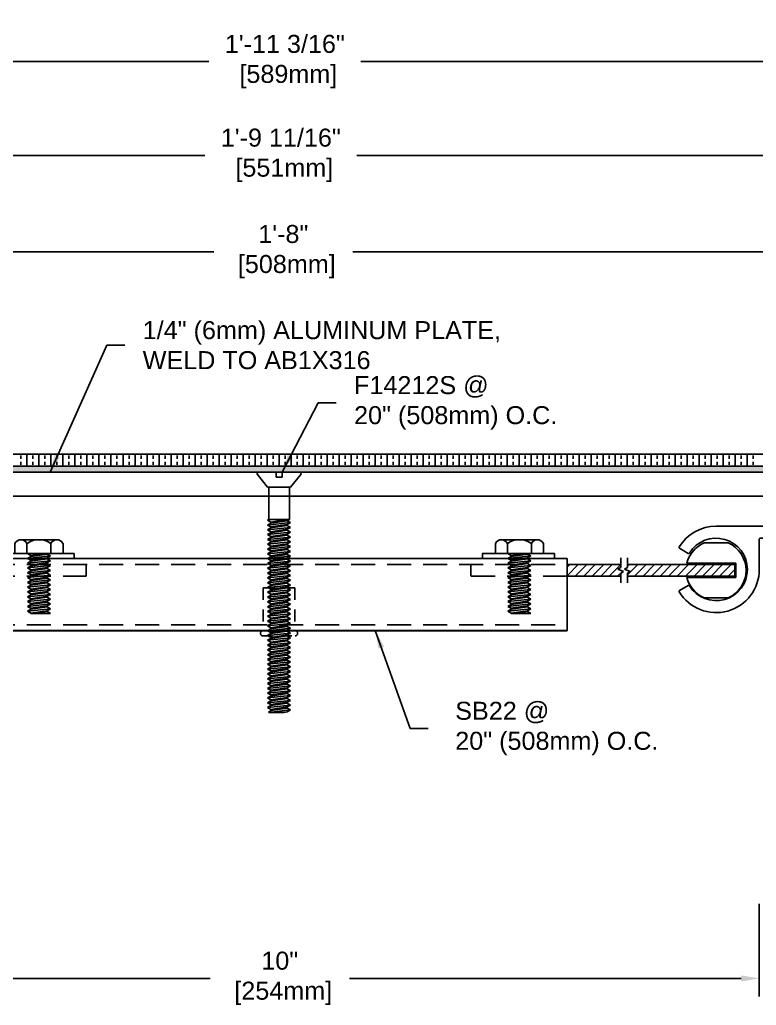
# Model space of a CAD drawing. Header units: inches. Extents: x -3.9 to 54.7, y -1.4 to 10.7.
# Drawn here: x 9.15 to 16.82, y -1.24 to 9.02 of the extents above; entities that cross this region are included whole.
import ezdxf

# ---------------------------------------------------------------- set-up
doc = ezdxf.new("R2010")
doc.units = ezdxf.units.IN
doc.header["$MEASUREMENT"] = 0
doc.linetypes.add('HIDDEN', pattern=[0.375, 0.25, -0.125])
for name, color, linetype in [('Anchors', 4, 'Continuous'), ('Conditions', 1, 'Continuous'), ('Dimensions', 3, 'Continuous'), ('Metals', 7, 'Continuous'), ('Text', 2, 'Continuous')]:
    doc.layers.add(name, color=color, linetype=linetype)
doc.styles.add('ARIAL', font='arial.ttf')
doc.dimstyles.new('Arial', dxfattribs={"dimscale": 1.5, "dimtxt": 0.125, "dimasz": 0.125, "dimexe": 0.125, "dimexo": 0.125, "dimgap": 0.125, "dimtad": 0, "dimtih": 1, "dimtoh": 1, "dimdec": 4, "dimzin": 0, "dimdsep": 46, "dimlunit": 4, "dimtxsty": 'ARIAL', "dimcen": 0.125, "dimadec": 0, "dimazin": 0, "dimtfac": 1, "dimtdec": 4, "dimtofl": 0, "dimtmove": 0, "dimatfit": 3, "dimfxl": 0, "dimfrac": 2, "dimtolj": 1, "dimtzin": 0, "dimarcsym": 0})

# ---------------------------------------------------------------- blocks, each defined once
blk = doc.blocks.new('*D12')
at = {"layer": 'Defpoints', "color": 0}
for p in [(6.854, 0), (16.854, 0), (16.854, -0.965)]:
    blk.add_point(p, dxfattribs=at)
at = {"layer": 'Dimensions', "color": 0, "lineweight": -2}
for p, q in [((6.854, -0.188), (6.854, -1.153)), ((16.854, -0.188), (16.854, -1.153)), ((7.041, -0.965), (11.136, -0.965)), ((16.666, -0.965), (12.586, -0.965))]:
    blk.add_line(p, q, dxfattribs=at)
at = {"layer": 'Dimensions', "color": 0}
for points in [[(7.041, -0.934), (7.041, -0.997), (6.854, -0.965)], [(16.666, -0.934), (16.666, -0.997), (16.854, -0.965)]]:
    blk.add_solid(points, dxfattribs=at)
at = {"layer": 'Dimensions', "color": 0, "insert": (11.861, -0.965), "char_height": 0.1875, "attachment_point": 5, "style": 'ARIAL'}
blk.add_mtext('\\A1;10"\\P [254mm]', dxfattribs=at)
blk = doc.blocks.new('*D13')
at = {"layer": 'Defpoints', "color": 0}
for p in [(23.454, 8.579), (0.254, 4.482), (23.454, 4.482)]:
    blk.add_point(p, dxfattribs=at)
at = {"layer": 'Dimensions', "color": 0, "lineweight": -2}
for p, q in [((0.254, 4.67), (0.254, 8.766)), ((23.454, 4.67), (23.454, 8.766)), ((0.442, 8.579), (11.122, 8.579)), ((23.266, 8.579), (12.706, 8.579))]:
    blk.add_line(p, q, dxfattribs=at)
at = {"layer": 'Dimensions', "color": 0}
for points in [[(0.442, 8.61), (0.442, 8.548), (0.254, 8.579)], [(23.266, 8.61), (23.266, 8.548), (23.454, 8.579)]]:
    blk.add_solid(points, dxfattribs=at)
at = {"layer": 'Dimensions', "color": 0, "insert": (11.914, 8.579), "char_height": 0.1875, "attachment_point": 5, "style": 'ARIAL'}
blk.add_mtext('\\A1;1\'-11 3/16"\\P [589mm]', dxfattribs=at)
blk = doc.blocks.new('*D17')
at = {"layer": 'Defpoints', "color": 0}
for p in [(1, 7.603), (1, 4.477), (22.708, 4.477)]:
    blk.add_point(p, dxfattribs=at)
at = {"layer": 'Dimensions', "color": 0, "lineweight": -2}
for p, q in [((1, 4.665), (1, 7.791)), ((22.708, 4.665), (22.708, 7.791)), ((1.188, 7.603), (11.08, 7.603)), ((22.52, 7.603), (12.664, 7.603))]:
    blk.add_line(p, q, dxfattribs=at)
at = {"layer": 'Dimensions', "color": 0}
for points in [[(1.188, 7.635), (1.188, 7.572), (1, 7.603)], [(22.52, 7.635), (22.52, 7.572), (22.708, 7.603)]]:
    blk.add_solid(points, dxfattribs=at)
at = {"layer": 'Dimensions', "color": 0, "insert": (11.872, 7.603), "char_height": 0.1875, "attachment_point": 5, "style": 'ARIAL'}
blk.add_mtext('\\A1;1\'-9 11/16"\\P [551mm]', dxfattribs=at)
blk = doc.blocks.new('PS212A')
at = {"linetype": 'Continuous', "flags": 128}
blk.add_lwpolyline([(0.45, 0.125), (-1.747, 0.125, 0.414214), (-1.757, 0.115), (-1.757, 0.094, 0.198912), (-1.754, 0.087), (-1.67, 0.003, 0.198912), (-1.663, 0), (-0.01, 0, -0.414214), (0, -0.01), (0, -0.325, 0.758338), (0.834, -0.559, 0.420887), (0.831, -0.545), (0.74, -0.492, 0.405496), (0.726, -0.496, -3.520953), (0.726, -0.154, 0.405496), (0.74, -0.158), (0.831, -0.105, 0.420887), (0.834, -0.091, 0.261868)], format="xyb", close=True, dxfattribs=at)
blk = doc.blocks.new('*D19')
at = {"layer": 'Defpoints', "color": 0}
for p in [(21.854, 6.6), (1.854, 4.477), (21.854, 4.477)]:
    blk.add_point(p, dxfattribs=at)
at = {"layer": 'Dimensions', "color": 0, "lineweight": -2}
for p, q in [((1.854, 4.665), (1.854, 6.787)), ((21.854, 4.665), (21.854, 6.787)), ((2.041, 6.6), (11.173, 6.6)), ((21.666, 6.6), (12.623, 6.6))]:
    blk.add_line(p, q, dxfattribs=at)
at = {"layer": 'Dimensions', "color": 0}
for points in [[(2.041, 6.631), (2.041, 6.569), (1.854, 6.6)], [(21.666, 6.631), (21.666, 6.569), (21.854, 6.6)]]:
    blk.add_solid(points, dxfattribs=at)
at = {"layer": 'Dimensions', "color": 0, "insert": (11.898, 6.6), "char_height": 0.1875, "attachment_point": 5, "style": 'ARIAL'}
blk.add_mtext('\\A1;1\'-8"\\P [508mm]', dxfattribs=at)
blk = doc.blocks.new('H1458S')
for p, q in [((-0.25, 0.104), (-0.25, 0)), ((-0.188, 0.144), (0.187, 0.144)), ((-0.125, 0), (-0.125, 0.104)), ((0.125, 0), (0.125, 0.104)), ((0.25, 0.104), (0.25, 0)), ((-0.25, 0), (0.25, 0)), ((-0.119, 0), (-0.085, -0.02)), ((-0.085, -0.02), (0.048, 0)), ((-0.119, -0.05), (0.119, -0.025)), ((-0.119, -0.05), (-0.085, -0.03)), ((-0.119, -0.05), (-0.085, -0.07)), ((-0.119, -0.1), (0.119, -0.075)), ((-0.119, -0.1), (-0.085, -0.08)), ((-0.119, -0.1), (-0.085, -0.12)), ((-0.085, -0.03), (0.085, -0.005)), ((-0.085, -0.02), (-0.085, -0.03)), ((-0.085, -0.07), (0.085, -0.045)), ((-0.085, -0.08), (0.085, -0.055)), ((-0.085, -0.07), (-0.085, -0.08)), ((-0.085, -0.12), (0.085, -0.095)), ((0.094, 0), (0.085, -0.005)), ((0.119, -0.025), (0.085, -0.005)), ((0.119, -0.025), (0.085, -0.045)), ((0.085, -0.045), (0.085, -0.055)), ((0.119, -0.075), (0.085, -0.055)), ((0.119, -0.075), (0.085, -0.095)), ((0.085, -0.095), (0.085, -0.105)), ((-0.119, -0.15), (0.119, -0.125)), ((-0.119, -0.15), (-0.085, -0.13)), ((-0.119, -0.15), (-0.085, -0.17)), ((-0.119, -0.2), (0.119, -0.175)), ((-0.119, -0.2), (-0.085, -0.18)), ((-0.119, -0.2), (-0.085, -0.22)), ((-0.085, -0.13), (0.085, -0.105)), ((-0.085, -0.12), (-0.085, -0.13)), ((-0.085, -0.17), (0.085, -0.145)), ((-0.085, -0.18), (0.085, -0.155)), ((-0.085, -0.17), (-0.085, -0.18)), ((-0.085, -0.22), (0.085, -0.195)), ((0.119, -0.125), (0.085, -0.105)), ((0.119, -0.125), (0.085, -0.145)), ((0.085, -0.145), (0.085, -0.155)), ((0.119, -0.175), (0.085, -0.155)), ((0.119, -0.175), (0.085, -0.195)), ((0.085, -0.195), (0.085, -0.205)), ((-0.119, -0.25), (0.119, -0.225)), ((-0.119, -0.25), (-0.085, -0.23)), ((-0.119, -0.25), (-0.085, -0.27)), ((-0.119, -0.3), (0.119, -0.275)), ((-0.119, -0.3), (-0.085, -0.28)), ((-0.119, -0.3), (-0.085, -0.32)), ((-0.085, -0.23), (0.085, -0.205)), ((-0.085, -0.22), (-0.085, -0.23)), ((-0.085, -0.27), (0.085, -0.245)), ((-0.085, -0.28), (0.085, -0.255)), ((-0.085, -0.27), (-0.085, -0.28)), ((-0.085, -0.32), (0.085, -0.295)), ((-0.085, -0.33), (0.085, -0.305)), ((0.119, -0.225), (0.085, -0.205)), ((0.119, -0.225), (0.085, -0.245)), ((0.085, -0.245), (0.085, -0.255)), ((0.119, -0.275), (0.085, -0.255)), ((0.119, -0.275), (0.085, -0.295)), ((0.085, -0.295), (0.085, -0.305)), ((0.119, -0.325), (0.085, -0.305)), ((-0.119, -0.35), (0.119, -0.325)), ((-0.119, -0.35), (-0.085, -0.33)), ((-0.119, -0.35), (-0.085, -0.37)), ((-0.119, -0.4), (0.119, -0.375)), ((-0.119, -0.4), (-0.085, -0.38)), ((-0.119, -0.4), (-0.085, -0.42)), ((-0.085, -0.32), (-0.085, -0.33)), ((-0.085, -0.37), (0.085, -0.345)), ((-0.085, -0.38), (0.085, -0.355)), ((-0.085, -0.37), (-0.085, -0.38)), ((-0.085, -0.42), (0.085, -0.395)), ((-0.085, -0.43), (0.085, -0.405)), ((0.119, -0.325), (0.085, -0.345)), ((0.085, -0.345), (0.085, -0.355)), ((0.119, -0.375), (0.085, -0.355)), ((0.119, -0.375), (0.085, -0.395)), ((0.085, -0.395), (0.085, -0.405)), ((0.119, -0.425), (0.085, -0.405)), ((-0.119, -0.45), (0.119, -0.425)), ((-0.119, -0.45), (-0.085, -0.43)), ((-0.119, -0.45), (-0.085, -0.47)), ((-0.119, -0.5), (0.119, -0.475)), ((-0.119, -0.5), (-0.085, -0.48)), ((-0.119, -0.5), (-0.085, -0.52)), ((-0.085, -0.42), (-0.085, -0.43)), ((-0.085, -0.47), (0.085, -0.445)), ((-0.085, -0.48), (0.085, -0.455)), ((-0.085, -0.47), (-0.085, -0.48)), ((-0.085, -0.52), (0.085, -0.495)), ((-0.085, -0.53), (0.085, -0.505)), ((0.119, -0.425), (0.085, -0.445)), ((0.085, -0.445), (0.085, -0.455)), ((0.119, -0.475), (0.085, -0.455)), ((0.119, -0.475), (0.085, -0.495)), ((0.085, -0.495), (0.085, -0.505)), ((0.119, -0.525), (0.085, -0.505)), ((-0.119, -0.55), (0.119, -0.525)), ((-0.119, -0.55), (-0.085, -0.53)), ((-0.119, -0.55), (-0.085, -0.57)), ((-0.119, -0.6), (0.119, -0.575)), ((-0.119, -0.6), (-0.085, -0.58)), ((-0.119, -0.6), (-0.085, -0.62)), ((-0.085, -0.52), (-0.085, -0.53)), ((-0.085, -0.57), (0.085, -0.545)), ((-0.085, -0.58), (0.085, -0.555)), ((-0.085, -0.57), (-0.085, -0.58)), ((-0.085, -0.62), (0.085, -0.595)), ((-0.048, -0.625), (0.085, -0.605)), ((0.119, -0.525), (0.085, -0.545)), ((0.085, -0.545), (0.085, -0.555)), ((0.119, -0.575), (0.085, -0.555)), ((0.119, -0.575), (0.085, -0.595)), ((0.085, -0.595), (0.085, -0.605)), ((0.119, -0.625), (0.085, -0.605)), ((-0.085, -0.62), (-0.085, -0.625)), ((-0.085, -0.625), (0.119, -0.625))]:
    blk.add_line(p, q)
for centre, radius, start, end in [((-0.188, 0.075), 0.0688, 24.7615, 155.2385), ((0, -0.071), 0.215, 54.5107, 125.4893), ((0.187, 0.075), 0.0688, 24.7615, 155.2385)]:
    blk.add_arc(centre, radius, start, end)
blk = doc.blocks.new('RIVNUT')
at = {"linetype": 'HIDDEN', "ltscale": 0.5}
for p, q in [((-0.133, 0.381), (-0.133, -0.063)), ((-0.133, 0.381), (0.198, 0.381)), ((0.198, 0.381), (0.198, -0.063))]:
    blk.add_line(p, q, dxfattribs=at)
blk.add_line((-0.143, -0.063), (0.189, -0.063))
at = {"linetype": 'HIDDEN', "ltscale": 0.125}
blk.add_line((-0.135, -0.119), (0.2, -0.119), dxfattribs=at)
for centre, start, end in [((-0.133, -0.091), 90, 267.037), ((0.198, -0.091), 272.963, 90)]:
    blk.add_arc(centre, 0.028, start, end, dxfattribs=at)
blk = doc.blocks.new('SB18')
h = blk.add_hatch()
h.set_pattern_fill('ANSI31', color=256, scale=0.5, style=0)
h.set_pattern_definition([(45, (-0.97825, -9.89701), (-0.04419417, 0.04419417), [])])
h.paths.add_polyline_path([(-3.516, -0.12), (-3.516, -0.09), (-3.488, -0.071), (-3.545, -0.049), (-3.516, -0.03), (-3.516, 0), (-4.266, 0), (-4.266, -0.12)])
h.paths.add_polyline_path([(-3.446, 0), (-3.446, -0.03), (-3.475, -0.049), (-3.418, -0.071), (-3.446, -0.09), (-3.446, -0.12), (-2.978, -0.12), (-2.978, 0)])
h = blk.add_hatch()
h.set_pattern_fill('ANSI31', color=256, scale=0.5, style=0)
h.set_pattern_definition([(45, (1.02175, -9.89701), (-0.04419417, 0.04419417), [])])
h.paths.add_polyline_path([(3.579, -0.12), (3.579, -0.09), (3.608, -0.071), (3.55, -0.049), (3.579, -0.03), (3.579, 0), (3.021, 0), (3.021, -0.12)])
h.paths.add_polyline_path([(3.649, 0), (3.649, -0.03), (3.62, -0.049), (3.678, -0.071), (3.649, -0.09), (3.649, -0.12), (4.766, -0.12), (4.766, 0)])
for p, q in [((-3.516, 0.07), (-3.516, -0.03)), ((-3.446, 0.07), (-3.446, -0.03)), ((-1.987, -0.12), (-1.987, 0)), ((3.579, 0.07), (3.579, -0.03)), ((3.649, 0.07), (3.649, -0.03)), ((-3.516, -0.03), (-3.545, -0.049)), ((-3.488, -0.071), (-3.545, -0.049)), ((-3.516, -0.09), (-3.488, -0.071)), ((-3.516, -0.09), (-3.516, -0.19)), ((-3.446, -0.03), (-3.475, -0.049)), ((-3.418, -0.071), (-3.475, -0.049)), ((-3.446, -0.09), (-3.418, -0.071)), ((-3.446, -0.09), (-3.446, -0.19)), ((3.579, -0.03), (3.55, -0.049)), ((3.608, -0.071), (3.55, -0.049)), ((3.579, -0.09), (3.608, -0.071)), ((3.579, -0.09), (3.579, -0.19)), ((3.649, -0.03), (3.62, -0.049)), ((3.678, -0.071), (3.62, -0.049)), ((3.649, -0.09), (3.678, -0.071)), ((3.649, -0.09), (3.649, -0.19)), ((-2.978, -0.688), (3.021, -0.688))]:
    blk.add_line(p, q)
at = {"linetype": 'HIDDEN'}
for p, q in [((-2.978, 0), (3.021, 0)), ((2.017, -0.12), (2.017, 0)), ((-2.978, -0.12), (-1.987, -0.12)), ((3.021, -0.12), (2.017, -0.12)), ((-2.978, -0.626), (3.021, -0.626))]:
    blk.add_line(p, q, dxfattribs=at)
for points in [[(-4.225, 0.014, 0.233897), (-4.403, 0.226), (-4.653, 0.226, 0.654654), (-4.653, -0.346), (-4.403, -0.346, 0.233897), (-4.225, -0.134), (-4.266, -0.12), (-4.266, 0)], [(4.776, 0.014), (4.268, 0.014, -0.233897), (4.447, 0.226), (4.697, 0.226, -0.654654), (4.697, -0.346), (4.447, -0.346, -0.233897), (4.268, -0.134), (4.776, -0.134)]]:
    blk.add_lwpolyline(points, format="xyb", close=True)
for points in [[(-2.863, 0.062), (-2.863, 0.115), (-2.113, 0.115), (-2.113, 0.062)], [(2.139, 0.062), (2.139, 0.115), (2.889, 0.115), (2.889, 0.062)], [(3.021, 0.062), (-2.978, 0.062), (-2.978, -0.687), (3.021, -0.687)]]:
    blk.add_lwpolyline(points, close=True)
for points in [[(-3.516, 0), (-4.266, 0), (-4.266, -0.12), (-3.516, -0.12)], [(-2.978, 0), (-3.446, 0)], [(3.579, 0), (3.021, 0)], [(3.649, -0.12), (4.766, -0.12), (4.766, 0), (3.649, 0)], [(-3.446, -0.12), (-2.978, -0.12)], [(3.021, -0.12), (3.579, -0.12)]]:
    blk.add_lwpolyline(points)
for name, p in [('H1458S', (-2.478, 0.115)), ('H1458S', (2.524, 0.115)), ('RIVNUT', (-0.011, -0.624))]:
    blk.add_blockref(name, p)
blk = doc.blocks.new('F14212S')
for p, q in [((-0.112, -0.159), (-0.219, -0.028)), ((-0.207, -0.004), (-0.024, -0.004)), ((-0.024, -0.004), (-0.024, -0.054)), ((-0.024, -0.054), (0.038, -0.054)), ((0.038, -0.004), (0.038, -0.054)), ((0.038, -0.004), (0.221, -0.004)), ((0.126, -0.159), (0.233, -0.028)), ((-0.112, -0.159), (0.126, -0.159)), ((-0.101, -0.159), (-0.101, -0.498)), ((0.115, -0.159), (0.115, -0.498)), ((-0.112, -0.504), (-0.101, -0.498)), ((-0.112, -0.504), (-0.061, -0.498)), ((-0.112, -0.504), (-0.078, -0.523)), ((0.115, -0.498), (-0.101, -0.498)), ((-0.078, -0.523), (0.092, -0.498)), ((-0.078, -0.534), (0.092, -0.509)), ((0.115, -0.498), (0.092, -0.509)), ((0.126, -0.529), (0.092, -0.509)), ((-0.112, -0.554), (0.126, -0.529)), ((-0.112, -0.554), (-0.078, -0.534)), ((-0.112, -0.554), (-0.078, -0.573)), ((-0.112, -0.604), (0.126, -0.579)), ((-0.112, -0.604), (-0.078, -0.584)), ((-0.112, -0.604), (-0.078, -0.623)), ((-0.078, -0.523), (-0.078, -0.534)), ((-0.078, -0.573), (0.092, -0.548)), ((-0.078, -0.584), (0.092, -0.559)), ((-0.078, -0.573), (-0.078, -0.584)), ((-0.078, -0.623), (0.092, -0.598)), ((-0.078, -0.634), (0.092, -0.609)), ((0.126, -0.529), (0.092, -0.548)), ((0.092, -0.548), (0.092, -0.559)), ((0.126, -0.579), (0.092, -0.559)), ((0.126, -0.579), (0.092, -0.598)), ((0.092, -0.598), (0.092, -0.609)), ((0.126, -0.629), (0.092, -0.609)), ((-0.112, -0.654), (0.126, -0.629)), ((-0.112, -0.654), (-0.078, -0.634)), ((-0.112, -0.654), (-0.078, -0.673)), ((-0.112, -0.704), (0.126, -0.679)), ((-0.112, -0.704), (-0.078, -0.684)), ((-0.112, -0.704), (-0.078, -0.723)), ((-0.078, -0.623), (-0.078, -0.634)), ((-0.078, -0.673), (0.092, -0.648)), ((-0.078, -0.684), (0.092, -0.659)), ((-0.078, -0.673), (-0.078, -0.684)), ((-0.078, -0.723), (0.092, -0.698)), ((-0.078, -0.734), (0.092, -0.709)), ((0.126, -0.629), (0.092, -0.648)), ((0.092, -0.648), (0.092, -0.659)), ((0.126, -0.679), (0.092, -0.659)), ((0.126, -0.679), (0.092, -0.698)), ((0.092, -0.698), (0.092, -0.709)), ((0.126, -0.729), (0.092, -0.709)), ((-0.112, -0.754), (0.126, -0.729)), ((-0.112, -0.754), (-0.078, -0.734)), ((-0.112, -0.754), (-0.078, -0.773)), ((-0.112, -0.804), (0.126, -0.779)), ((-0.112, -0.804), (-0.078, -0.784)), ((-0.112, -0.804), (-0.078, -0.823)), ((-0.078, -0.723), (-0.078, -0.734)), ((-0.078, -0.773), (0.092, -0.748)), ((-0.078, -0.784), (0.092, -0.759)), ((-0.078, -0.773), (-0.078, -0.784)), ((-0.078, -0.823), (0.092, -0.798)), ((-0.078, -0.834), (0.092, -0.809)), ((0.126, -0.729), (0.092, -0.748)), ((0.092, -0.748), (0.092, -0.759)), ((0.126, -0.779), (0.092, -0.759)), ((0.126, -0.779), (0.092, -0.798)), ((0.092, -0.798), (0.092, -0.809)), ((0.126, -0.829), (0.092, -0.809)), ((-0.112, -0.854), (0.126, -0.829)), ((-0.112, -0.854), (-0.078, -0.834)), ((-0.112, -0.854), (-0.078, -0.873)), ((-0.112, -0.904), (0.126, -0.879)), ((-0.112, -0.904), (-0.078, -0.884)), ((-0.112, -0.904), (-0.078, -0.923)), ((-0.078, -0.823), (-0.078, -0.834)), ((-0.078, -0.873), (0.092, -0.848)), ((-0.078, -0.884), (0.092, -0.859)), ((-0.078, -0.873), (-0.078, -0.884)), ((-0.078, -0.923), (0.092, -0.898)), ((-0.078, -0.934), (0.092, -0.909)), ((-0.078, -0.923), (-0.078, -0.934)), ((0.126, -0.829), (0.092, -0.848)), ((0.092, -0.848), (0.092, -0.859)), ((0.126, -0.879), (0.092, -0.859)), ((0.126, -0.879), (0.092, -0.898)), ((0.092, -0.898), (0.092, -0.909)), ((0.126, -0.929), (0.092, -0.909)), ((-0.112, -0.954), (0.126, -0.929)), ((-0.112, -0.954), (-0.078, -0.934)), ((-0.112, -0.954), (-0.078, -0.973)), ((-0.112, -1.004), (0.126, -0.979)), ((-0.112, -1.004), (-0.078, -0.984)), ((-0.112, -1.004), (-0.078, -1.023)), ((-0.078, -0.973), (0.092, -0.948)), ((-0.078, -0.984), (0.092, -0.959)), ((-0.078, -0.973), (-0.078, -0.984)), ((-0.078, -1.023), (0.092, -0.998)), ((-0.078, -1.034), (0.092, -1.009)), ((-0.078, -1.023), (-0.078, -1.034)), ((0.126, -0.929), (0.092, -0.948)), ((0.092, -0.948), (0.092, -0.959)), ((0.126, -0.979), (0.092, -0.959)), ((0.126, -0.979), (0.092, -0.998)), ((0.092, -0.998), (0.092, -1.009)), ((0.126, -1.029), (0.092, -1.009)), ((-0.112, -1.054), (0.126, -1.029)), ((-0.112, -1.054), (-0.078, -1.034)), ((-0.112, -1.054), (-0.078, -1.073)), ((-0.112, -1.104), (0.126, -1.079)), ((-0.112, -1.104), (-0.078, -1.084)), ((-0.112, -1.104), (-0.078, -1.123)), ((-0.078, -1.073), (0.092, -1.048)), ((-0.078, -1.084), (0.092, -1.059)), ((-0.078, -1.073), (-0.078, -1.084)), ((-0.078, -1.123), (0.092, -1.098)), ((-0.078, -1.134), (0.092, -1.109)), ((-0.078, -1.123), (-0.078, -1.134)), ((0.126, -1.029), (0.092, -1.048)), ((0.092, -1.048), (0.092, -1.059)), ((0.126, -1.079), (0.092, -1.059)), ((0.126, -1.079), (0.092, -1.098)), ((0.092, -1.098), (0.092, -1.109)), ((0.126, -1.129), (0.092, -1.109)), ((-0.112, -1.154), (0.126, -1.129)), ((-0.112, -1.154), (-0.078, -1.134)), ((-0.112, -1.154), (-0.078, -1.173)), ((-0.112, -1.204), (0.126, -1.179)), ((-0.112, -1.204), (-0.078, -1.184)), ((-0.112, -1.204), (-0.078, -1.223)), ((-0.112, -1.254), (0.126, -1.229)), ((-0.078, -1.173), (0.092, -1.148)), ((-0.078, -1.184), (0.092, -1.159)), ((-0.078, -1.173), (-0.078, -1.184)), ((-0.078, -1.223), (0.092, -1.198)), ((-0.078, -1.234), (0.092, -1.209)), ((-0.078, -1.223), (-0.078, -1.234)), ((0.126, -1.129), (0.092, -1.148)), ((0.092, -1.148), (0.092, -1.159)), ((0.126, -1.179), (0.092, -1.159)), ((0.126, -1.179), (0.092, -1.198)), ((0.092, -1.198), (0.092, -1.209)), ((0.126, -1.229), (0.092, -1.209)), ((0.126, -1.229), (0.092, -1.248)), ((-0.112, -1.254), (-0.078, -1.234)), ((-0.112, -1.254), (-0.078, -1.273)), ((-0.112, -1.304), (0.126, -1.279)), ((-0.112, -1.304), (-0.078, -1.284)), ((-0.112, -1.304), (-0.078, -1.323)), ((-0.112, -1.354), (0.126, -1.329)), ((-0.078, -1.273), (0.092, -1.248)), ((-0.078, -1.284), (0.092, -1.259)), ((-0.078, -1.273), (-0.078, -1.284)), ((-0.078, -1.323), (0.092, -1.298)), ((-0.078, -1.334), (0.092, -1.309)), ((-0.078, -1.323), (-0.078, -1.334)), ((0.092, -1.248), (0.092, -1.259)), ((0.126, -1.279), (0.092, -1.259)), ((0.126, -1.279), (0.092, -1.298)), ((0.092, -1.298), (0.092, -1.309)), ((0.126, -1.329), (0.092, -1.309)), ((0.126, -1.329), (0.092, -1.348)), ((-0.112, -1.354), (-0.078, -1.334)), ((-0.112, -1.354), (-0.078, -1.373)), ((-0.112, -1.404), (0.126, -1.379)), ((-0.112, -1.404), (-0.078, -1.384)), ((-0.112, -1.404), (-0.078, -1.423)), ((-0.112, -1.454), (0.126, -1.429)), ((-0.112, -1.454), (-0.078, -1.434)), ((-0.078, -1.373), (0.092, -1.348)), ((-0.078, -1.384), (0.092, -1.359)), ((-0.078, -1.373), (-0.078, -1.384)), ((-0.078, -1.423), (0.092, -1.398)), ((-0.078, -1.434), (0.092, -1.409)), ((-0.078, -1.423), (-0.078, -1.434)), ((0.092, -1.348), (0.092, -1.359)), ((0.126, -1.379), (0.092, -1.359)), ((0.126, -1.379), (0.092, -1.398)), ((0.092, -1.398), (0.092, -1.409)), ((0.126, -1.429), (0.092, -1.409)), ((0.126, -1.429), (0.092, -1.448)), ((-0.112, -1.454), (-0.078, -1.473)), ((-0.112, -1.504), (0.126, -1.479)), ((-0.112, -1.504), (-0.078, -1.484)), ((-0.112, -1.504), (-0.078, -1.523)), ((-0.112, -1.554), (0.126, -1.529)), ((-0.112, -1.554), (-0.078, -1.534)), ((-0.078, -1.473), (0.092, -1.448)), ((-0.078, -1.484), (0.092, -1.459)), ((-0.078, -1.473), (-0.078, -1.484)), ((-0.078, -1.523), (0.092, -1.498)), ((-0.078, -1.534), (0.092, -1.509)), ((-0.078, -1.523), (-0.078, -1.534)), ((0.092, -1.448), (0.092, -1.459)), ((0.126, -1.479), (0.092, -1.459)), ((0.126, -1.479), (0.092, -1.498)), ((0.092, -1.498), (0.092, -1.509)), ((0.126, -1.529), (0.092, -1.509)), ((0.126, -1.529), (0.092, -1.548)), ((-0.112, -1.554), (-0.078, -1.573)), ((-0.112, -1.604), (0.126, -1.579)), ((-0.112, -1.604), (-0.078, -1.584)), ((-0.112, -1.604), (-0.078, -1.623)), ((-0.112, -1.654), (0.126, -1.629)), ((-0.112, -1.654), (-0.078, -1.634)), ((-0.078, -1.573), (0.092, -1.548)), ((-0.078, -1.584), (0.092, -1.559)), ((-0.078, -1.573), (-0.078, -1.584)), ((-0.078, -1.623), (0.092, -1.598)), ((-0.078, -1.634), (0.092, -1.609)), ((-0.078, -1.623), (-0.078, -1.634)), ((0.092, -1.548), (0.092, -1.559)), ((0.126, -1.579), (0.092, -1.559)), ((0.126, -1.579), (0.092, -1.598)), ((0.092, -1.598), (0.092, -1.609)), ((0.126, -1.629), (0.092, -1.609)), ((0.126, -1.629), (0.092, -1.648)), ((-0.112, -1.654), (-0.078, -1.673)), ((-0.112, -1.704), (0.126, -1.679)), ((-0.112, -1.704), (-0.078, -1.684)), ((-0.112, -1.704), (-0.078, -1.723)), ((-0.112, -1.754), (0.126, -1.729)), ((-0.112, -1.754), (-0.078, -1.734)), ((-0.078, -1.673), (0.092, -1.648)), ((-0.078, -1.684), (0.092, -1.659)), ((-0.078, -1.673), (-0.078, -1.684)), ((-0.078, -1.723), (0.092, -1.698)), ((-0.078, -1.734), (0.092, -1.709)), ((-0.078, -1.723), (-0.078, -1.734)), ((0.092, -1.648), (0.092, -1.659)), ((0.126, -1.679), (0.092, -1.659)), ((0.126, -1.679), (0.092, -1.698)), ((0.092, -1.698), (0.092, -1.709)), ((0.126, -1.729), (0.092, -1.709)), ((0.126, -1.729), (0.092, -1.748)), ((-0.112, -1.754), (-0.078, -1.773)), ((-0.112, -1.804), (0.126, -1.779)), ((-0.112, -1.804), (-0.078, -1.784)), ((-0.112, -1.804), (-0.078, -1.823)), ((-0.112, -1.854), (0.126, -1.829)), ((-0.112, -1.854), (-0.078, -1.834)), ((-0.078, -1.773), (0.092, -1.748)), ((-0.078, -1.784), (0.092, -1.759)), ((-0.078, -1.773), (-0.078, -1.784)), ((-0.078, -1.823), (0.092, -1.798)), ((-0.078, -1.834), (0.092, -1.809)), ((-0.078, -1.823), (-0.078, -1.834)), ((0.092, -1.748), (0.092, -1.759)), ((0.126, -1.779), (0.092, -1.759)), ((0.126, -1.779), (0.092, -1.798)), ((0.092, -1.798), (0.092, -1.809)), ((0.126, -1.829), (0.092, -1.809)), ((0.126, -1.829), (0.092, -1.848)), ((-0.112, -1.854), (-0.078, -1.873)), ((-0.112, -1.904), (0.126, -1.879)), ((-0.112, -1.904), (-0.078, -1.884)), ((-0.112, -1.904), (-0.078, -1.923)), ((-0.112, -1.954), (0.126, -1.929)), ((-0.112, -1.954), (-0.078, -1.934)), ((-0.078, -1.873), (0.092, -1.848)), ((-0.078, -1.884), (0.092, -1.859)), ((-0.078, -1.873), (-0.078, -1.884)), ((-0.078, -1.923), (0.092, -1.898)), ((-0.078, -1.934), (0.092, -1.909)), ((-0.078, -1.923), (-0.078, -1.934)), ((-0.078, -1.973), (0.092, -1.948)), ((0.092, -1.848), (0.092, -1.859)), ((0.126, -1.879), (0.092, -1.859)), ((0.126, -1.879), (0.092, -1.898)), ((0.092, -1.898), (0.092, -1.909)), ((0.126, -1.929), (0.092, -1.909)), ((0.126, -1.929), (0.092, -1.948)), ((0.092, -1.948), (0.092, -1.959)), ((-0.112, -1.954), (-0.078, -1.973)), ((-0.112, -2.004), (0.126, -1.979)), ((-0.112, -2.004), (-0.078, -1.984)), ((-0.112, -2.004), (-0.078, -2.023)), ((-0.112, -2.054), (0.126, -2.029)), ((-0.112, -2.054), (-0.078, -2.034)), ((-0.078, -1.984), (0.092, -1.959)), ((-0.078, -1.973), (-0.078, -1.984)), ((-0.078, -2.023), (0.092, -1.998)), ((-0.078, -2.034), (0.092, -2.009)), ((-0.078, -2.023), (-0.078, -2.034)), ((-0.078, -2.073), (0.092, -2.048)), ((0.126, -1.979), (0.092, -1.959)), ((0.126, -1.979), (0.092, -1.998)), ((0.092, -1.998), (0.092, -2.009)), ((0.126, -2.029), (0.092, -2.009)), ((0.126, -2.029), (0.092, -2.048)), ((0.092, -2.048), (0.092, -2.059)), ((-0.112, -2.054), (-0.078, -2.073)), ((-0.112, -2.104), (0.126, -2.079)), ((-0.112, -2.104), (-0.078, -2.084)), ((-0.112, -2.104), (-0.078, -2.123)), ((-0.112, -2.154), (0.126, -2.129)), ((-0.112, -2.154), (-0.078, -2.134)), ((-0.112, -2.154), (-0.078, -2.173)), ((-0.078, -2.084), (0.092, -2.059)), ((-0.078, -2.073), (-0.078, -2.084)), ((-0.078, -2.123), (0.092, -2.098)), ((-0.078, -2.134), (0.092, -2.109)), ((-0.078, -2.123), (-0.078, -2.134)), ((-0.078, -2.173), (0.092, -2.148)), ((0.126, -2.079), (0.092, -2.059)), ((0.126, -2.079), (0.092, -2.098)), ((0.092, -2.098), (0.092, -2.109)), ((0.126, -2.129), (0.092, -2.109)), ((0.126, -2.129), (0.092, -2.148)), ((0.092, -2.148), (0.092, -2.159)), ((-0.112, -2.204), (0.126, -2.179)), ((-0.112, -2.204), (-0.078, -2.184)), ((-0.112, -2.204), (-0.078, -2.223)), ((-0.112, -2.254), (0.126, -2.229)), ((-0.112, -2.254), (-0.078, -2.234)), ((-0.112, -2.254), (-0.078, -2.273)), ((-0.078, -2.184), (0.092, -2.159)), ((-0.078, -2.173), (-0.078, -2.184)), ((-0.078, -2.223), (0.092, -2.198)), ((-0.078, -2.234), (0.092, -2.209)), ((-0.078, -2.223), (-0.078, -2.234)), ((-0.078, -2.273), (0.092, -2.248)), ((0.126, -2.179), (0.092, -2.159)), ((0.126, -2.179), (0.092, -2.198)), ((0.092, -2.198), (0.092, -2.209)), ((0.126, -2.229), (0.092, -2.209)), ((0.126, -2.229), (0.092, -2.248)), ((0.092, -2.248), (0.092, -2.259)), ((-0.112, -2.304), (0.126, -2.279)), ((-0.112, -2.304), (-0.078, -2.284)), ((-0.112, -2.304), (-0.078, -2.323)), ((-0.112, -2.354), (0.126, -2.329)), ((-0.112, -2.354), (-0.078, -2.334)), ((-0.112, -2.354), (-0.078, -2.373)), ((-0.078, -2.284), (0.092, -2.259)), ((-0.078, -2.273), (-0.078, -2.284)), ((-0.078, -2.323), (0.092, -2.298)), ((-0.078, -2.334), (0.092, -2.309)), ((-0.078, -2.323), (-0.078, -2.334)), ((-0.078, -2.373), (0.092, -2.348)), ((-0.078, -2.384), (0.092, -2.359)), ((0.126, -2.279), (0.092, -2.259)), ((0.126, -2.279), (0.092, -2.298)), ((0.092, -2.298), (0.092, -2.309)), ((0.126, -2.329), (0.092, -2.309)), ((0.126, -2.329), (0.092, -2.348)), ((0.092, -2.348), (0.092, -2.359)), ((0.126, -2.379), (0.092, -2.359)), ((-0.112, -2.404), (0.126, -2.379)), ((-0.112, -2.404), (-0.078, -2.384)), ((-0.112, -2.404), (-0.078, -2.423)), ((-0.112, -2.454), (0.126, -2.429)), ((-0.112, -2.454), (-0.078, -2.434)), ((-0.112, -2.454), (-0.078, -2.473)), ((-0.078, -2.373), (-0.078, -2.384)), ((-0.078, -2.423), (0.092, -2.398)), ((-0.078, -2.434), (0.092, -2.409)), ((-0.078, -2.423), (-0.078, -2.434)), ((-0.078, -2.473), (0.092, -2.448)), ((-0.078, -2.484), (0.092, -2.459)), ((0.126, -2.379), (0.092, -2.398)), ((0.092, -2.398), (0.092, -2.409)), ((0.126, -2.429), (0.092, -2.409)), ((0.126, -2.429), (0.092, -2.448)), ((0.092, -2.448), (0.092, -2.459)), ((0.126, -2.479), (0.092, -2.459)), ((-0.103, -2.504), (0.126, -2.479)), ((-0.103, -2.504), (-0.078, -2.484)), ((-0.103, -2.504), (0.055, -2.504)), ((-0.078, -2.473), (-0.078, -2.484)), ((0.055, -2.504), (0.092, -2.498)), ((0.126, -2.479), (0.092, -2.498))]:
    blk.add_line(p, q)
for centre, start, end in [((-0.207, -0.019), 90, 219.032), ((0.221, -0.019), 320.968, 90)]:
    blk.add_arc(centre, 0.015, start, end)
blk = doc.blocks.new('*U30')
for p, q in [((20, 0.125), (0, 0.125)), ((7.3125, 0.109375), (7.3125, 0.078125)), ((7.375, 0.125), (7.375, 0)), ((7.4375, 0.109375), (7.4375, 0.078125)), ((7.5, 0.125), (7.5, 0)), ((7.5625, 0.109375), (7.5625, 0.078125)), ((7.625, 0.125), (7.625, 0)), ((7.6875, 0.109375), (7.6875, 0.078125)), ((7.75, 0.125), (7.75, 0)), ((7.8125, 0.109375), (7.8125, 0.078125)), ((7.875, 0.125), (7.875, 0)), ((7.9375, 0.109375), (7.9375, 0.078125)), ((8, 0.125), (8, 0)), ((8.0625, 0.109375), (8.0625, 0.078125)), ((8.125, 0.125), (8.125, 0)), ((8.1875, 0.109375), (8.1875, 0.078125)), ((8.25, 0.125), (8.25, 0)), ((8.3125, 0.109375), (8.3125, 0.078125)), ((8.375, 0.125), (8.375, 0)), ((8.4375, 0.109375), (8.4375, 0.078125)), ((8.5, 0.125), (8.5, 0)), ((8.5625, 0.109375), (8.5625, 0.078125)), ((8.625, 0.125), (8.625, 0)), ((8.6875, 0.109375), (8.6875, 0.078125)), ((8.75, 0.125), (8.75, 0)), ((8.8125, 0.109375), (8.8125, 0.078125)), ((8.875, 0.125), (8.875, 0)), ((8.9375, 0.109375), (8.9375, 0.078125)), ((9, 0.125), (9, 0)), ((9.0625, 0.109375), (9.0625, 0.078125)), ((9.125, 0.125), (9.125, 0)), ((9.1875, 0.109375), (9.1875, 0.078125)), ((9.25, 0.125), (9.25, 0)), ((9.3125, 0.109375), (9.3125, 0.078125)), ((9.375, 0.125), (9.375, 0)), ((9.4375, 0.109375), (9.4375, 0.078125)), ((9.5, 0.125), (9.5, 0)), ((9.5625, 0.109375), (9.5625, 0.078125)), ((9.625, 0.125), (9.625, 0)), ((9.6875, 0.109375), (9.6875, 0.078125)), ((9.75, 0.125), (9.75, 0)), ((9.8125, 0.109375), (9.8125, 0.078125)), ((9.875, 0.125), (9.875, 0)), ((9.9375, 0.109375), (9.9375, 0.078125)), ((10, 0.125), (10, 0)), ((10.0625, 0.109375), (10.0625, 0.078125)), ((10.125, 0.125), (10.125, 0)), ((10.1875, 0.109375), (10.1875, 0.078125)), ((10.25, 0.125), (10.25, 0)), ((10.3125, 0.109375), (10.3125, 0.078125)), ((10.375, 0.125), (10.375, 0)), ((10.4375, 0.109375), (10.4375, 0.078125)), ((10.5, 0.125), (10.5, 0)), ((10.5625, 0.109375), (10.5625, 0.078125)), ((10.625, 0.125), (10.625, 0)), ((10.6875, 0.109375), (10.6875, 0.078125)), ((10.75, 0.125), (10.75, 0)), ((10.8125, 0.109375), (10.8125, 0.078125)), ((10.875, 0.125), (10.875, 0)), ((10.9375, 0.109375), (10.9375, 0.078125)), ((11, 0.125), (11, 0)), ((11.0625, 0.109375), (11.0625, 0.078125)), ((11.125, 0.125), (11.125, 0)), ((11.1875, 0.109375), (11.1875, 0.078125)), ((11.25, 0.125), (11.25, 0)), ((11.3125, 0.109375), (11.3125, 0.078125)), ((11.375, 0.125), (11.375, 0)), ((11.4375, 0.109375), (11.4375, 0.078125)), ((11.5, 0.125), (11.5, 0)), ((11.5625, 0.109375), (11.5625, 0.078125)), ((11.625, 0.125), (11.625, 0)), ((11.6875, 0.109375), (11.6875, 0.078125)), ((11.75, 0.125), (11.75, 0)), ((11.8125, 0.109375), (11.8125, 0.078125)), ((11.875, 0.125), (11.875, 0)), ((11.9375, 0.109375), (11.9375, 0.078125)), ((12, 0.125), (12, 0)), ((12.0625, 0.109375), (12.0625, 0.078125)), ((12.125, 0.125), (12.125, 0)), ((12.1875, 0.109375), (12.1875, 0.078125)), ((12.25, 0.125), (12.25, 0)), ((12.3125, 0.109375), (12.3125, 0.078125)), ((12.375, 0.125), (12.375, 0)), ((12.4375, 0.109375), (12.4375, 0.078125)), ((12.5, 0.125), (12.5, 0)), ((12.5625, 0.109375), (12.5625, 0.078125)), ((12.625, 0.125), (12.625, 0)), ((12.6875, 0.109375), (12.6875, 0.078125)), ((12.75, 0.125), (12.75, 0)), ((12.8125, 0.109375), (12.8125, 0.078125)), ((12.875, 0.125), (12.875, 0)), ((12.9375, 0.109375), (12.9375, 0.078125)), ((13, 0.125), (13, 0)), ((13.0625, 0.109375), (13.0625, 0.078125)), ((13.125, 0.125), (13.125, 0)), ((13.1875, 0.109375), (13.1875, 0.078125)), ((13.25, 0.125), (13.25, 0)), ((13.3125, 0.109375), (13.3125, 0.078125)), ((13.375, 0.125), (13.375, 0)), ((13.4375, 0.109375), (13.4375, 0.078125)), ((13.5, 0.125), (13.5, 0)), ((13.5625, 0.109375), (13.5625, 0.078125)), ((13.625, 0.125), (13.625, 0)), ((13.6875, 0.109375), (13.6875, 0.078125)), ((13.75, 0.125), (13.75, 0)), ((13.8125, 0.109375), (13.8125, 0.078125)), ((13.875, 0.125), (13.875, 0)), ((13.9375, 0.109375), (13.9375, 0.078125)), ((14, 0.125), (14, 0)), ((14.0625, 0.109375), (14.0625, 0.078125)), ((14.125, 0.125), (14.125, 0)), ((14.1875, 0.109375), (14.1875, 0.078125)), ((14.25, 0.125), (14.25, 0)), ((14.3125, 0.109375), (14.3125, 0.078125)), ((14.375, 0.125), (14.375, 0)), ((14.4375, 0.109375), (14.4375, 0.078125)), ((14.5, 0.125), (14.5, 0)), ((14.5625, 0.109375), (14.5625, 0.078125)), ((14.625, 0.125), (14.625, 0)), ((14.6875, 0.109375), (14.6875, 0.078125)), ((14.75, 0.125), (14.75, 0)), ((14.8125, 0.109375), (14.8125, 0.078125)), ((14.875, 0.125), (14.875, 0)), ((14.9375, 0.109375), (14.9375, 0.078125)), ((0, 0), (20, 0)), ((7.3125, 0.046875), (7.3125, 0.015625)), ((7.4375, 0.046875), (7.4375, 0.015625)), ((7.5625, 0.046875), (7.5625, 0.015625)), ((7.6875, 0.046875), (7.6875, 0.015625)), ((7.8125, 0.046875), (7.8125, 0.015625)), ((7.9375, 0.046875), (7.9375, 0.015625)), ((8.0625, 0.046875), (8.0625, 0.015625)), ((8.1875, 0.046875), (8.1875, 0.015625)), ((8.3125, 0.046875), (8.3125, 0.015625)), ((8.4375, 0.046875), (8.4375, 0.015625)), ((8.5625, 0.046875), (8.5625, 0.015625)), ((8.6875, 0.046875), (8.6875, 0.015625)), ((8.8125, 0.046875), (8.8125, 0.015625)), ((8.9375, 0.046875), (8.9375, 0.015625)), ((9.0625, 0.046875), (9.0625, 0.015625)), ((9.1875, 0.046875), (9.1875, 0.015625)), ((9.3125, 0.046875), (9.3125, 0.015625)), ((9.4375, 0.046875), (9.4375, 0.015625)), ((9.5625, 0.046875), (9.5625, 0.015625)), ((9.6875, 0.046875), (9.6875, 0.015625)), ((9.8125, 0.046875), (9.8125, 0.015625)), ((9.9375, 0.046875), (9.9375, 0.015625)), ((10.0625, 0.046875), (10.0625, 0.015625)), ((10.1875, 0.046875), (10.1875, 0.015625)), ((10.3125, 0.046875), (10.3125, 0.015625)), ((10.4375, 0.046875), (10.4375, 0.015625)), ((10.5625, 0.046875), (10.5625, 0.015625)), ((10.6875, 0.046875), (10.6875, 0.015625)), ((10.8125, 0.046875), (10.8125, 0.015625)), ((10.9375, 0.046875), (10.9375, 0.015625)), ((11.0625, 0.046875), (11.0625, 0.015625)), ((11.1875, 0.046875), (11.1875, 0.015625)), ((11.3125, 0.046875), (11.3125, 0.015625)), ((11.4375, 0.046875), (11.4375, 0.015625)), ((11.5625, 0.046875), (11.5625, 0.015625)), ((11.6875, 0.046875), (11.6875, 0.015625)), ((11.8125, 0.046875), (11.8125, 0.015625)), ((11.9375, 0.046875), (11.9375, 0.015625)), ((12.0625, 0.046875), (12.0625, 0.015625)), ((12.1875, 0.046875), (12.1875, 0.015625)), ((12.3125, 0.046875), (12.3125, 0.015625)), ((12.4375, 0.046875), (12.4375, 0.015625)), ((12.5625, 0.046875), (12.5625, 0.015625)), ((12.6875, 0.046875), (12.6875, 0.015625)), ((12.8125, 0.046875), (12.8125, 0.015625)), ((12.9375, 0.046875), (12.9375, 0.015625)), ((13.0625, 0.046875), (13.0625, 0.015625)), ((13.1875, 0.046875), (13.1875, 0.015625)), ((13.3125, 0.046875), (13.3125, 0.015625)), ((13.4375, 0.046875), (13.4375, 0.015625)), ((13.5625, 0.046875), (13.5625, 0.015625)), ((13.6875, 0.046875), (13.6875, 0.015625)), ((13.8125, 0.046875), (13.8125, 0.015625)), ((13.9375, 0.046875), (13.9375, 0.015625)), ((14.0625, 0.046875), (14.0625, 0.015625)), ((14.1875, 0.046875), (14.1875, 0.015625)), ((14.3125, 0.046875), (14.3125, 0.015625)), ((14.4375, 0.046875), (14.4375, 0.015625)), ((14.5625, 0.046875), (14.5625, 0.015625)), ((14.6875, 0.046875), (14.6875, 0.015625)), ((14.8125, 0.046875), (14.8125, 0.015625)), ((14.9375, 0.046875), (14.9375, 0.015625))]:
    blk.add_line(p, q)

msp = doc.modelspace()

# ---------------------------------------------------------------- hatches: boundary and pattern name
at = {"layer": 'Conditions'}
msp.add_hatch(color=256, dxfattribs=at).paths.add_polyline_path([(1.85386, 4.36733), (1.85386, 4.30483), (21.85386, 4.30483), (21.85386, 4.36733)])

# ---------------------------------------------------------------- linework, layer by layer
msp.add_lwpolyline([(1.85386, 4.36733), (21.85386, 4.36733), (21.85386, 4.30483), (1.85386, 4.30483)], close=True, dxfattribs=at)
at = {"layer": 'Metals'}
msp.add_lwpolyline([(1.85386, 4.30483), (21.85386, 4.30483), (21.85386, 4.05483), (1.85386, 4.05483)], close=True, dxfattribs=at)

# ---------------------------------------------------------------- block references
at = {"layer": 'Anchors'}
for name, p in [('F14212S', (11.84692, 4.30851)), ('SB18', (11.83212, 3.34292))]:
    msp.add_blockref(name, p, dxfattribs=at)
at = {"layer": 'Conditions'}
msp.add_blockref('*U30', (1.85386, 4.36733), dxfattribs=at)
at = {"layer": 'Metals', "xscale": -1}
msp.add_blockref('PS212A', (16.85386, 3.61733), dxfattribs=at)

# ---------------------------------------------------------------- texts
at = {"layer": 'Text', "char_height": 0.1875, "attachment_point": 4, "style": 'ARIAL'}
for s, insert, width in [('1/4" (6mm) ALUMINUM PLATE,\\PWELD TO AB1X316', (10.43398, 5.6259), 4.0266462), ('F14212S @\\P20" (508mm) O.C.', (12.63486, 5.02654), 3.129799), ('SB22 @\\P20" (508mm) O.C.', (13.68806, 1.63644), 2.7322932)]:
    msp.add_mtext(s, dxfattribs=dict(at, insert=insert, width=width))

# ---------------------------------------------------------------- dimensions: what is measured, and where the dimension line sits
at = {"layer": 'Dimensions'}
for base, p1, p2, picture, middle in [((23.45356, 8.5789), (0.25417, 4.48233), (23.45356, 4.48233), '*D13', (11.91448, 8.5789)), ((1.00008, 7.60348), (22.70765, 4.47733), (1.00008, 4.47733), '*D17', (11.87205, 7.60348)), ((21.85386, 6.59979), (1.85386, 4.47733), (21.85386, 4.47733), '*D19', (11.8981, 6.59979)), ((16.85386, -0.96535), (6.85386, 0), (16.85386, 0), '*D12', (11.86103, -0.96535))]:
    dim = msp.add_linear_dim(base=base, p1=p1, p2=p2, dimstyle='Arial', override={"dimpost": '\\X'}, dxfattribs=at)
    dim.commit()
    dim.dimension.update_dxf_attribs({"geometry": picture, "text_midpoint": middle, "dimtype": 160})

# ---------------------------------------------------------------- leaders
at = {"layer": 'Text', "annotation_type": 0, "has_hookline": 1, "hookline_direction": 0}
for points, override, text_width in [([(9.46974, 4.30483), (10.05898, 5.6259), (10.24648, 5.6259)], {"dimgap": 0.125, "dimtad": 0}, 3.67978), ([(11.88486, 4.30483), (12.25986, 5.02654), (12.44736, 5.02654)], {"dimgap": 0.125, "dimtad": 0}, 2.08578), ([(12.85565, 2.65542), (13.21931, 1.63644), (13.40681, 1.63644)], {"dimgap": 0.1875, "dimtad": 0}, 2.08578)]:
    msp.add_leader(points, dimstyle='Arial', override=override, dxfattribs=dict(at, text_width=text_width))

doc.saveas('drawing.dxf')
